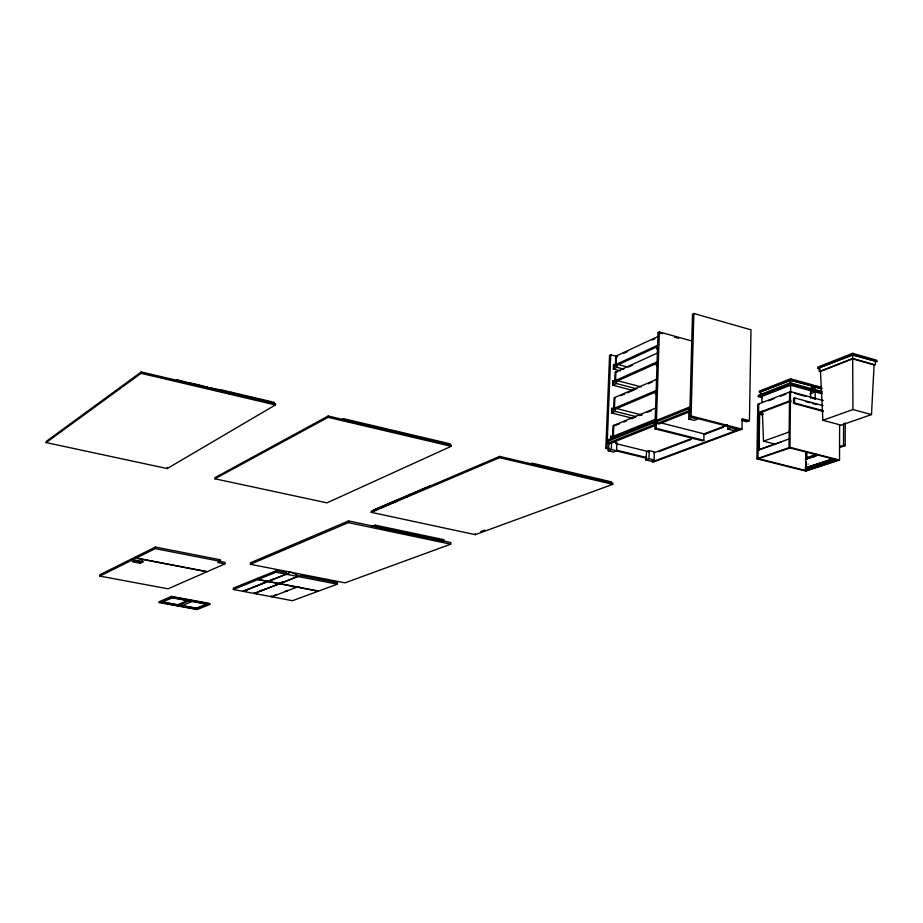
<?xml version="1.0" encoding="UTF-8"?>
<svg xmlns="http://www.w3.org/2000/svg" width="923" height="923" viewBox="0 0 923 923"><rect width="100%" height="100%" fill="white"/><g stroke="black" fill="none" stroke-linecap="round" stroke-linejoin="round"><path stroke-width="1.38" d="M819.243 368.3L819.232 371.542L852.714 358.424L852.714 355.113L818.47 368.081M852.633 353.313L817.813 367.077L817.801 368.346L852.621 354.617L852.633 353.313L876.85 360.282L876.85 361.574L851.929 354.894M823.293 400.536L790.538 391.617L757.771 404.251L756.906 458.8L805.791 471.088L839.526 460.069L839.618 424.765M839.457 446.605L843.518 445.244L843.564 423.842M839.757 447.482L845.168 445.671L845.214 422.803M790.607 392.61L790.642 383.956L790.607 385.237L761.533 396.567L761.556 395.263M838.557 460.392L837.946 459.942L805.71 470.799L806.24 461.627M806.264 459.285L806.321 452.189M806.806 459.423L806.864 452.328M811.167 390.867L811.179 389.541M812.194 389.483L812.217 386.391M813.59 386.345L813.601 385.133L790.55 378.788L759.294 391.11L759.271 392.31L790.538 379.999L813.59 386.345L789.903 380.253M811.825 388.018L815.101 386.76L815.113 385.549L821.793 387.395M805.779 452.051L805.629 470.511L758.925 458.766M805.802 459.446L805.86 452.351M789.488 402.255L790.526 402.232L789.488 402.255L789.003 447.667L837.461 460.104M789.961 402.082L790.538 400.894L789.5 400.917L789.603 391.987L790.723 392.287M790.169 382.837L758.371 395.298L758.348 396.602L790.157 384.176L790.169 382.837L822.047 391.583M756.906 458.8L789.95 447.343L790.538 391.617M790.619 383.564L790.653 380.461L759.871 392.067M790.538 379.999L790.55 378.788M823.362 411.393L793.515 403.363L793.561 398.332L794.588 397.94L823.074 405.647M793.515 403.363L794.541 402.97L794.588 397.94M758.51 450.009L759.075 414.127L758.071 414.15L758.083 412.835L789.973 400.744M759.075 414.127L757.921 458.777L790.607 447.793L789.569 447.817M759.064 450.147L759.629 414.265L762.352 414.992M760.564 395.321L760.61 392.275M741.815 420.461L746.626 421.719L749.43 420.669L750.999 329.823L693.842 313.485L692.492 314.132L689.735 416.504L740.581 429.633M739.415 429.333L652.169 461.823L653.288 462.1L741.977 429.114L742.173 418.777L749.43 420.669M727.843 429.057L731.466 427.695L736.819 429.08L733.185 430.43L727.843 429.057L727.901 426.23M692.342 341.141L659.322 331.945L658.041 332.545L654.915 428.814L702.541 440.848L703.857 440.352L704.018 433.81M688.72 418.984L692.273 417.588L697.742 418.996L694.177 420.392L688.72 418.984L688.916 411.854M689.054 408.612L688.996 410.7L657.072 423.484L657.141 421.442M689.735 416.504L691.096 415.961L693.842 313.485M654.407 422.538L654.338 424.58L607.853 443.202L607.934 441.229M654.511 422.261L654.58 420.092M655.422 394.433L655.526 391.202M656.357 365.785L656.461 362.577M656.899 349.136L657.003 345.952M654.095 459.954L654.361 451.924L649.227 450.655L646.677 451.635L645.754 459.896L650.888 461.154L654.095 459.954L648.961 458.696L645.754 459.896M654.915 428.814L656.207 428.307L659.322 331.945M648.961 458.696L649.227 450.655M610.507 439.821L610.645 436.383L613.795 436.902M632.128 418.154L611.568 412.939L611.753 408.404L614.891 408.924M633.143 390.51L612.676 385.168L612.849 380.668L613.137 383.276L614.13 382.837L614.187 381.441L616.506 380.403L641.37 386.933M620.118 370.838L613.31 369.027L613.495 364.55L616.61 365.093M611.038 436.221L610.922 439.06L611.926 438.656L611.984 437.237L614.326 436.291L617.118 436.983M612.145 408.231L612.041 411.035L613.034 410.62L613.091 409.212L615.422 408.22L641.785 414.946M613.887 364.377L613.772 367.146L614.764 366.685L614.822 365.3L617.141 364.239L626.786 366.812M609.157 442.405L608.199 450.747L611.338 449.513L611.603 442.752M612.514 437.94L612.999 425.699L656.115 407.897M613.61 409.939L614.095 397.813L657.049 379.134M614.706 382.134L615.099 372.304L657.903 352.84M615.341 366.004L615.733 356.232L658.514 336.237M613.483 437.871L612.964 436.417L656.207 418.938M614.014 409.72L614.072 408.416L657.141 390.06M615.11 381.96L615.156 380.68L658.064 361.447M616.299 365.981L615.791 364.55L658.607 344.833M613.368 436.256L613.795 425.365L614.937 425.653M614.464 408.254L614.891 397.467L615.456 397.605M615.56 380.495L615.895 371.946L617.014 372.246M616.183 364.377L616.518 355.863L617.245 356.347M614.245 438.402L614.326 436.291M611.568 412.939L615.295 411.358L615.422 408.22M612.676 385.168L616.391 383.518L616.506 380.403M613.31 369.027L617.014 367.331L617.141 364.239M612.768 484.321L612.814 483.075L499.608 456.4L371.311 511.192L371.219 512.334L475.287 534.659L612.768 484.321L499.539 457.681L371.219 512.334M608.199 450.747L613.426 452.016L616.576 450.793L616.887 442.694L612.964 441.725M608.545 448.982L605.811 448.313L609.572 355.355L610.749 354.801L617.637 356.647M605.811 448.313L607.011 447.84L610.749 354.801M871.485 414.577L874.093 364.989L852.69 358.862L820.478 371.473L822.889 420.288L841.199 425.168L871.485 414.577L852.956 409.547L822.889 420.288M499.539 457.681L499.608 456.4M475.287 534.659L475.357 533.54M810.486 398.009L811.005 389.541M450.724 544.189L450.839 542.539L348.513 520.93L250.525 562.776L250.375 564.299L345.017 582.851L450.724 544.189L348.375 522.614L250.375 564.299M451.185 446.305L451.266 445.001L328.196 416.008L215.024 477.618L214.909 478.795L326.984 502.85L451.185 446.305L328.08 417.334L214.909 478.795M407.055 496.793L407.147 495.616L373.653 509.923L373.561 511.077L377.426 509.427M407.562 496.586L407.643 495.397L430.787 485.51M377.692 527.379L377.819 525.706L443.917 539.69L443.801 541.34L379.099 527.668M375.269 525.164L375.142 526.837L376.838 527.195L376.965 525.522L375.269 525.164L371.415 526.756M348.375 522.614L348.513 520.93M337.38 584.201L337.495 582.713L300.333 575.444C302.536 579.817 289.326 568.914 288.714 573.171C290.076 575.271 284.596 573.956 286.338 572.733L276.185 570.714L258.336 577.971L258.198 579.448L318.608 591.089L337.38 584.201L276.046 572.225L258.198 579.448M328.08 417.334L328.196 416.008M298.152 576.287L279.946 583.636L282.715 582.401M297.298 586.947L271.777 596.789L271.177 595.82M298.302 576.31L280.119 583.417M279.6 583.532L254.783 593.327M286.522 574.014L268.512 581.19M286.672 574.048L268.662 581.213M268.155 581.328L243.58 591.205M276.046 572.225L276.185 570.714M254.633 593.293L279.588 583.774M272.343 402.82L272.712 401.966L274.096 402.301L273.67 403.812M257.852 579.586L257.99 578.11L233.484 588.066L233.346 589.509L292.453 600.7L318.239 591.228L257.852 579.586L233.346 589.509M275.412 404.943L275.539 403.593L141.242 371.946L46.312 441.367L46.15 442.59L167.201 468.561L275.412 404.943L141.081 373.33L46.15 442.59M243.43 591.17L268.305 581.352M271.062 402.52L271.431 401.667L260.724 399.14L260.367 399.994M256.606 399.105L256.963 398.263L246.187 395.713L245.76 397.248M257.898 399.417L258.255 398.563L259.651 398.886L259.225 400.42M224.9 563.895L217.759 562.499L220.366 561.346L220.516 559.823L155.399 547.074L136.5 556.488L136.327 558L207.237 571.637L224.9 563.895L225.05 562.384L219.109 561.219M242.045 395.679L242.403 394.825L233.727 392.771L233.3 394.306M243.337 395.99L243.695 395.125L245.103 395.459L244.745 396.313M209.821 604.438L209.925 603.515L171.54 596.42L159.287 601.658L159.183 602.569L197.107 609.515L209.821 604.438L171.436 597.354L159.183 602.569M232.273 393.383L232.631 392.517L231.223 392.183L228.846 393.683M220.828 390.683L221.185 389.818L229.919 391.871L229.55 392.736M207.825 604.403L172.37 597.85L161.167 602.615L196.218 609.03L207.825 604.403L207.917 603.48L196.322 608.119L162.667 601.958M230.865 393.048L231.223 392.183M196.218 609.03L196.322 608.119M197.107 609.515L197.199 608.603L184.565 606.284M220.02 390.233L219.951 390.914L208.979 388.329L209.048 387.648L219.732 390.417L219.801 389.748L209.048 387.648M180.77 605.269L180.677 606.18L192.099 601.496M207.952 387.395L196.714 384.303L196.634 384.983L207.952 387.395L207.883 388.075L202.356 386.772M171.436 597.354L171.54 596.42M195.814 384.533L195.734 385.214L186.861 383.126L186.942 382.445L195.526 384.718L195.607 384.037L186.942 382.445M196.841 385.468L196.922 384.787M185.754 382.86L185.823 382.18L176.639 380.264L176.708 379.584L185.823 382.18M136.327 558L155.226 548.62L155.399 547.074M167.201 468.561L167.328 467.373M176.835 380.761L176.916 380.08M140.284 563.261L143.4 561.749L135.393 560.215L132.312 561.738L140.284 563.261L140.458 561.772L142.523 560.757M136.016 558.15L136.189 556.65L100.019 574.66L99.846 576.09L168.055 588.816L206.902 571.787L136.016 558.15L99.846 576.09M141.081 373.33L141.242 371.946M245.83 591.331L243.061 591.101L245.668 590.062M255.821 400.04L258.255 398.563M257.217 400.363L259.651 398.886M623.729 353.324L627.628 351.513M652.261 340.01L654.857 338.799M617.037 365.243L657.268 346.748M628.321 367.112L632.22 365.346M616.402 381.384L658.03 362.774M620.844 395.667L624.756 393.971M627.363 392.829L635.186 389.437M648.223 383.772L652.134 382.076M379.999 508.331L383.864 506.681M386.449 505.585L390.314 503.935M392.886 502.839L396.752 501.189M616.622 408.612L657.095 391.398M615.837 425.284L619.771 423.657M623.694 422.042L626.313 420.957M631.551 418.8L635.474 417.184M639.408 415.569L642.027 414.485M647.265 412.327L651.188 410.712M614.222 437.202L654.845 420.807M607.322 440.19L655.168 420.9M656.461 420.38L689.839 406.916M607.265 441.494L655.122 422.249M656.415 421.73L689.804 408.301M656.299 425.076L609.757 443.663L607.853 443.202M689.654 411.739L659.022 423.98L657.072 423.484M252.164 587.478L254.771 586.44M261.278 583.844L263.874 582.805M270.704 580.082L273.277 579.067M247.341 589.624L249.937 588.586M256.444 585.99L259.051 584.951M286.107 574.614L288.634 573.564M259.525 591.17L262.144 590.143M279.242 582.84L283.476 581.802M761.867 394.813L765.79 393.279M263.84 589.693L266.609 588.701M275.815 585.101L278.446 584.074M768.628 400.801L773.935 398.748M780.57 396.198L785.877 394.156M811.155 387.06L815.113 385.549M811.236 388.721L815.205 387.21L815.182 390.302L820.501 391.756M292.776 588.366L295.441 587.351M273.139 596.039L275.804 595.023M285.138 591.481L287.814 590.466M273.289 596.062L275.954 595.058M285.288 591.505L287.964 590.489M653.796 452.881L692.665 438.148M703.395 434.087L727.52 424.949M758.637 412.973L758.671 403.905L759.329 404.378M759.191 413.123L791.103 401.044M809.783 393.971L815.124 391.952M658.768 451.693L691.119 439.452M704.537 434.375L708.552 432.852M709.106 432.645L723.574 427.176M480.745 531.567L484.794 530.079M762.34 411.035L763.517 441.148L789.142 431.987M758.06 449.893L789.661 438.748M758.614 450.043L781.343 442.025M805.629 457.958L816.451 454.324M805.26 459.135L818.886 454.566M805.802 459.273L816.082 456.158M833.85 458.489L805.191 467.915L834.034 458.754M835.211 459.389L805.179 469.23L832.708 460.531M159.287 601.658L177.539 604.992M172.463 596.927L206.498 603.215M279.231 583.463L281.642 583.924M133.812 560.492L140.458 561.772M155.226 548.62L220.366 561.346M221.116 390.498L229.85 392.552M231.154 392.863L232.561 393.198M233.657 393.452L242.334 395.494M243.637 395.805L245.033 396.14M246.118 396.394L256.894 398.932M258.186 399.232L259.582 399.567M260.655 399.821L271.362 402.336M272.643 402.647L274.027 402.97M178.104 381.061L184.473 382.56M220.759 391.352L227.116 392.852M607.011 447.84L609.745 448.509M616.576 450.182L646.642 457.531M611.338 449.513L616.576 450.793M616.737 450.989L646.781 458.327M615.653 443.559L649.204 451.82M610.645 436.383L613.391 437.064M656.207 428.307L703.857 440.352M611.753 408.404L614.487 409.097M615.295 411.358L635.901 416.608M660.591 422.792L705.16 434.145M789.95 447.343L839.526 460.069M763.517 441.148L775.574 444.24M691.096 415.961L741.977 429.114M843.518 445.244L845.168 445.671M741.977 419.619L748.022 421.188M612.849 380.668L615.583 381.384M616.391 383.518L636.893 388.883M759.641 412.95L762.375 413.677M758.083 412.835L763.286 414.208M617.014 367.331L623.833 369.142M758.348 396.602L762.444 397.709M794.541 402.97L823.039 410.643M794.865 393.417L805.894 396.417M811.409 397.917L815.551 399.036M805.767 401.632L809.829 402.728M812.54 403.466L816.613 404.562M790.607 385.237L821.839 393.786M815.101 386.76L821.793 388.606M814.467 387.002L821.851 389.033M791.969 383.933L800.056 386.149M802.756 386.899L806.806 388.006M790.157 384.176L822.035 392.91M658.041 332.545L662.172 333.699M674.551 337.137L678.67 338.291M817.801 368.346L820.455 369.085M852.714 358.424L875.385 364.908L875.373 361.62M852.621 354.617L876.85 361.574M267.947 581.017L270.947 581.029M254.01 593.062L256.732 593.674L256.963 593.039M270.474 580.994L270.312 581.732L267.462 580.982M299.421 586.578L299.271 587.305L296.468 586.578M761.717 395.263L762.006 402.428M852.69 358.862L852.956 409.547M815.182 392.125L815.182 399.278M611.338 481.841L611.28 483.098L531.879 464.396L531.948 463.115L611.338 481.841M449.801 443.744L449.72 445.036L397.455 432.725L397.559 431.422L449.801 443.744M396.555 431.179L396.452 432.495L342.791 419.85L342.894 418.523L396.555 431.179M189.065 599.985L188.961 600.919L177.574 605.615L177.678 604.703L189.065 599.985M808.087 464.119L808.11 464.038"/></g></svg>
